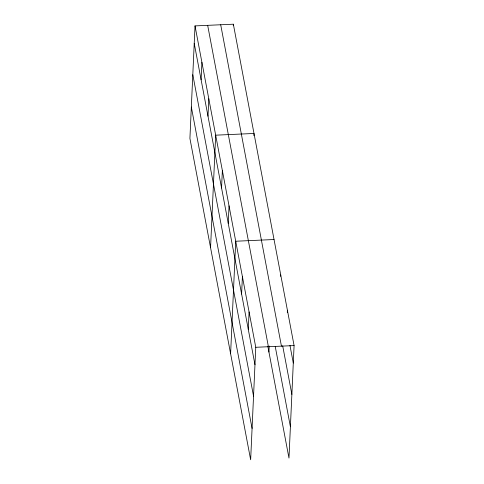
<?xml version="1.0" encoding="UTF-8"?>
<svg xmlns="http://www.w3.org/2000/svg" width="484" height="484" viewBox="0 0 484 484"><rect width="100%" height="100%" fill="white"/><g stroke="black" fill="none" stroke-linecap="round" stroke-linejoin="round"><path stroke-width="0.73" d="M195.022 25.9L189.916 138.418L250.651 459.8L255.764 347.288L195.022 25.9L233.348 24.2L294.084 345.582L288.978 458.1L267.821 346.151M201.114 79.781L201.907 62.327M207.999 116.202L208.792 98.748M210.564 247.687L215.676 135.175L253.997 133.469L253.9 135.653M221.563 187.98L222.356 170.525M233.282 25.652L233.348 24.2M228.242 223.336L229.035 205.875M230.608 353.744L235.72 241.232L274.041 239.526M241.607 294.036L242.399 276.582M248.286 329.392L249.078 311.938M268.935 352.043L269.207 346.066M280.659 276.334L280.72 274.882M287.302 312.416L287.405 310.232M255.764 347.288L294.084 345.582M289.952 345.364L293.292 363.042M282.68 345.8L291.87 394.412M220.698 24.763L281.44 346.145M275.227 346.447L290.4 426.731M207.672 25.343L268.408 346.726M194.229 43.36L254.971 364.742M192.807 74.73L253.543 396.112M191.337 107.049L252.079 428.431"/></g></svg>
